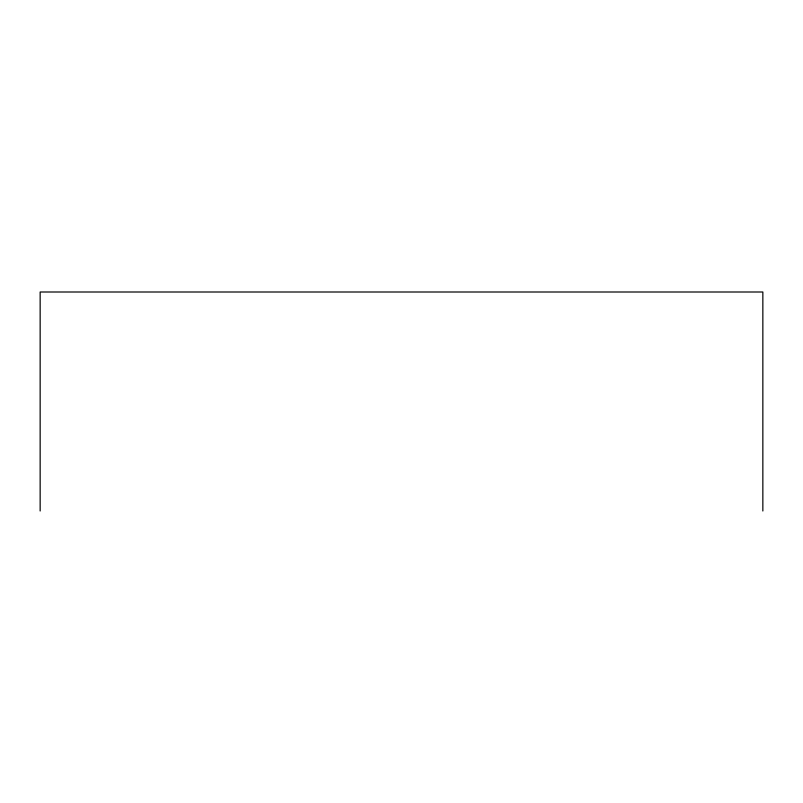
<?xml version="1.0" encoding="UTF-8"?>
<svg xmlns="http://www.w3.org/2000/svg" width="803" height="803" viewBox="0 0 803 803"><rect width="100%" height="100%" fill="white"/><g stroke="black" fill="none" stroke-linecap="round" stroke-linejoin="round"><path stroke-width="1.2" d="M762.85 510.999L762.85 292.001L40.15 292.001L40.15 510.999"/></g></svg>
